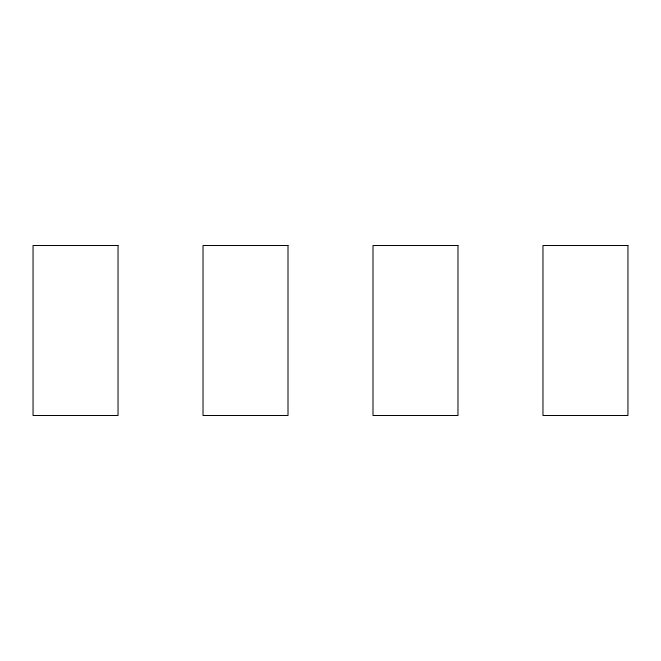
<?xml version="1.0" encoding="UTF-8"?>
<svg xmlns="http://www.w3.org/2000/svg" width="661" height="661" viewBox="0 0 661 661"><rect width="100%" height="100%" fill="white"/><g stroke="black" fill="none" stroke-linecap="round" stroke-linejoin="round"><path stroke-width="0.99" d="M118.038 245.512L33.05 245.512L33.05 415.488L118.038 415.488L118.038 245.512M288.006 245.512L203.018 245.512L203.018 415.488L288.006 415.488L288.006 245.512M457.982 245.512L372.994 245.512L372.994 415.488L457.982 415.488L457.982 245.512M627.95 245.512L542.962 245.512L542.962 415.488L627.95 415.488L627.95 245.512"/></g></svg>
